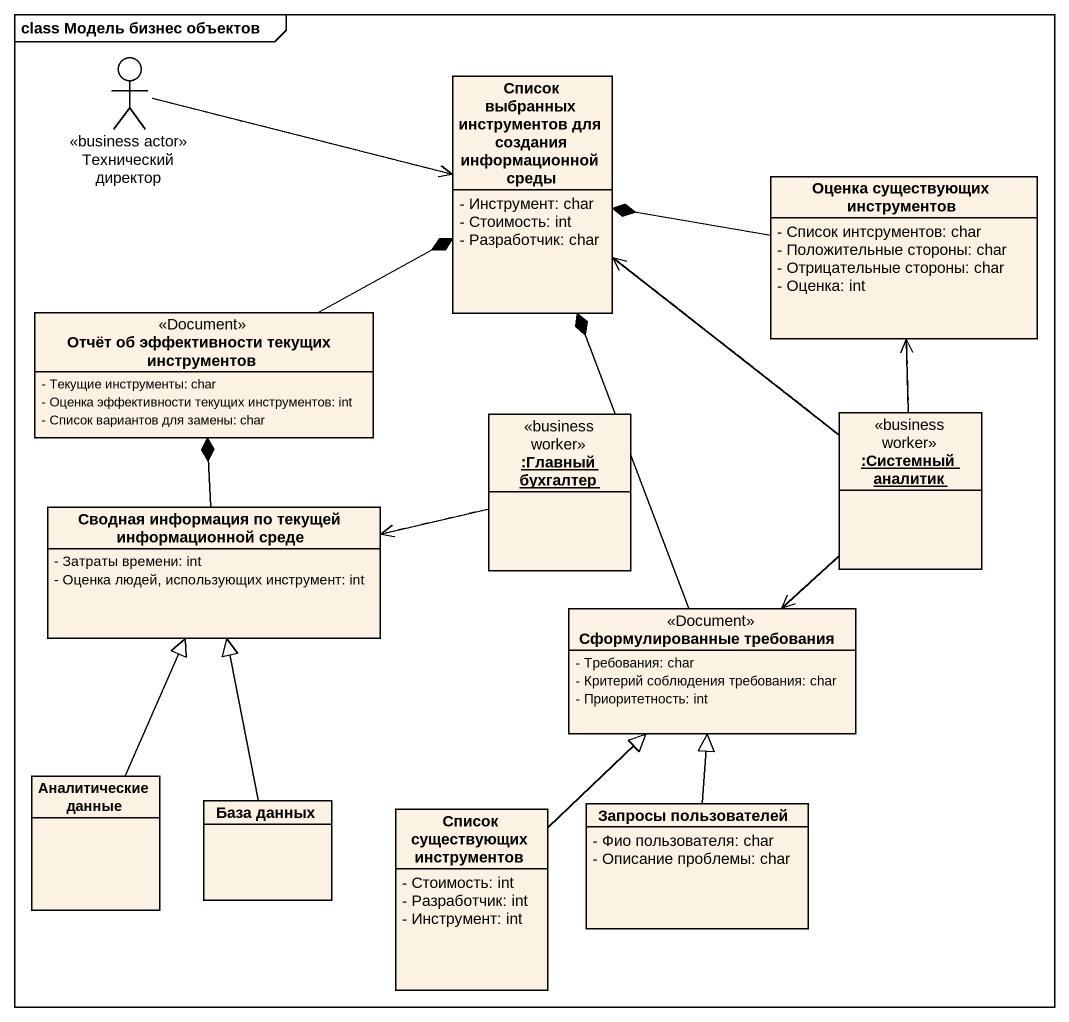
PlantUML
@startuml
mainframe class Модель бизнес объектов
allowmixing
hide circle
hide empty members
skinparam classAttributeIconSize 0
actor "Технический директор" as Технический_директор <<business actor>>
class "Список выбранных инструментов для создания информационной среды" as Список_выбранных {
  - Инструмент: char
  - Стоимость: int
  - Разработчик: char
}
class "Оценка существующих инструментов" as Оценка_существующих {
  - Список интсрументов: char
  - Положительные стороны: char
  - Отрицательные стороны: char
  - Оценка: int
}
class "Отчёт об эффективности текущих инструментов" as Отчёт_об_эффективности <<Document>> {
  - Текущие инструменты: char
  - Оценка эффективности текущих инструментов: int
  - Список вариантов для замены: char
}
object ":Главный бухгалтер" as Главный_бухгалтер <<business worker>>
object ":Системный аналитик" as Системный_аналитик <<business worker>>
class "Сводная информация по текущей информационной среде" as Сводная_информация_по {
  - Затраты времени: int
  - Оценка людей, использующих инструмент: int
}
class "Сформулированные требования" as Сформулированные_требования <<Document>> {
  - Требования: char
  - Критерий соблюдения требования: char
  - Приоритетность: int
}
class "Аналитические данные" as Аналитические_данные
class "База данных" as База_данных
class "Список существующих инструментов" as Список_существующих {
  - Стоимость: int
  - Разработчик: int
  - Инструмент: int
}
class "Запросы пользователей" as Запросы_пользователей {
  - Фио пользователя: char
  - Описание проблемы: char
}
Технический_директор -right- Список_выбранных
Технический_директор .right.> Список_выбранных
Оценка_существующих -left-* Список_выбранных
Отчёт_об_эффективности -right-* Список_выбранных
Главный_бухгалтер .left.> Сводная_информация_по
Главный_бухгалтер -left- Сводная_информация_по
Системный_аналитик .up.> Список_выбранных
Системный_аналитик -up- Список_выбранных
Системный_аналитик .up.> Оценка_существующих
Системный_аналитик -up- Оценка_существующих
Системный_аналитик ..> Сформулированные_требования
Системный_аналитик -- Сформулированные_требования
Сводная_информация_по -up-* Отчёт_об_эффективности
Сформулированные_требования -up-* Список_выбранных
Аналитические_данные -up-|> Сводная_информация_по
База_данных -up-|> Сводная_информация_по
Список_существующих -up-|> Сформулированные_требования
Запросы_пользователей -up-|> Сформулированные_требования
@enduml
